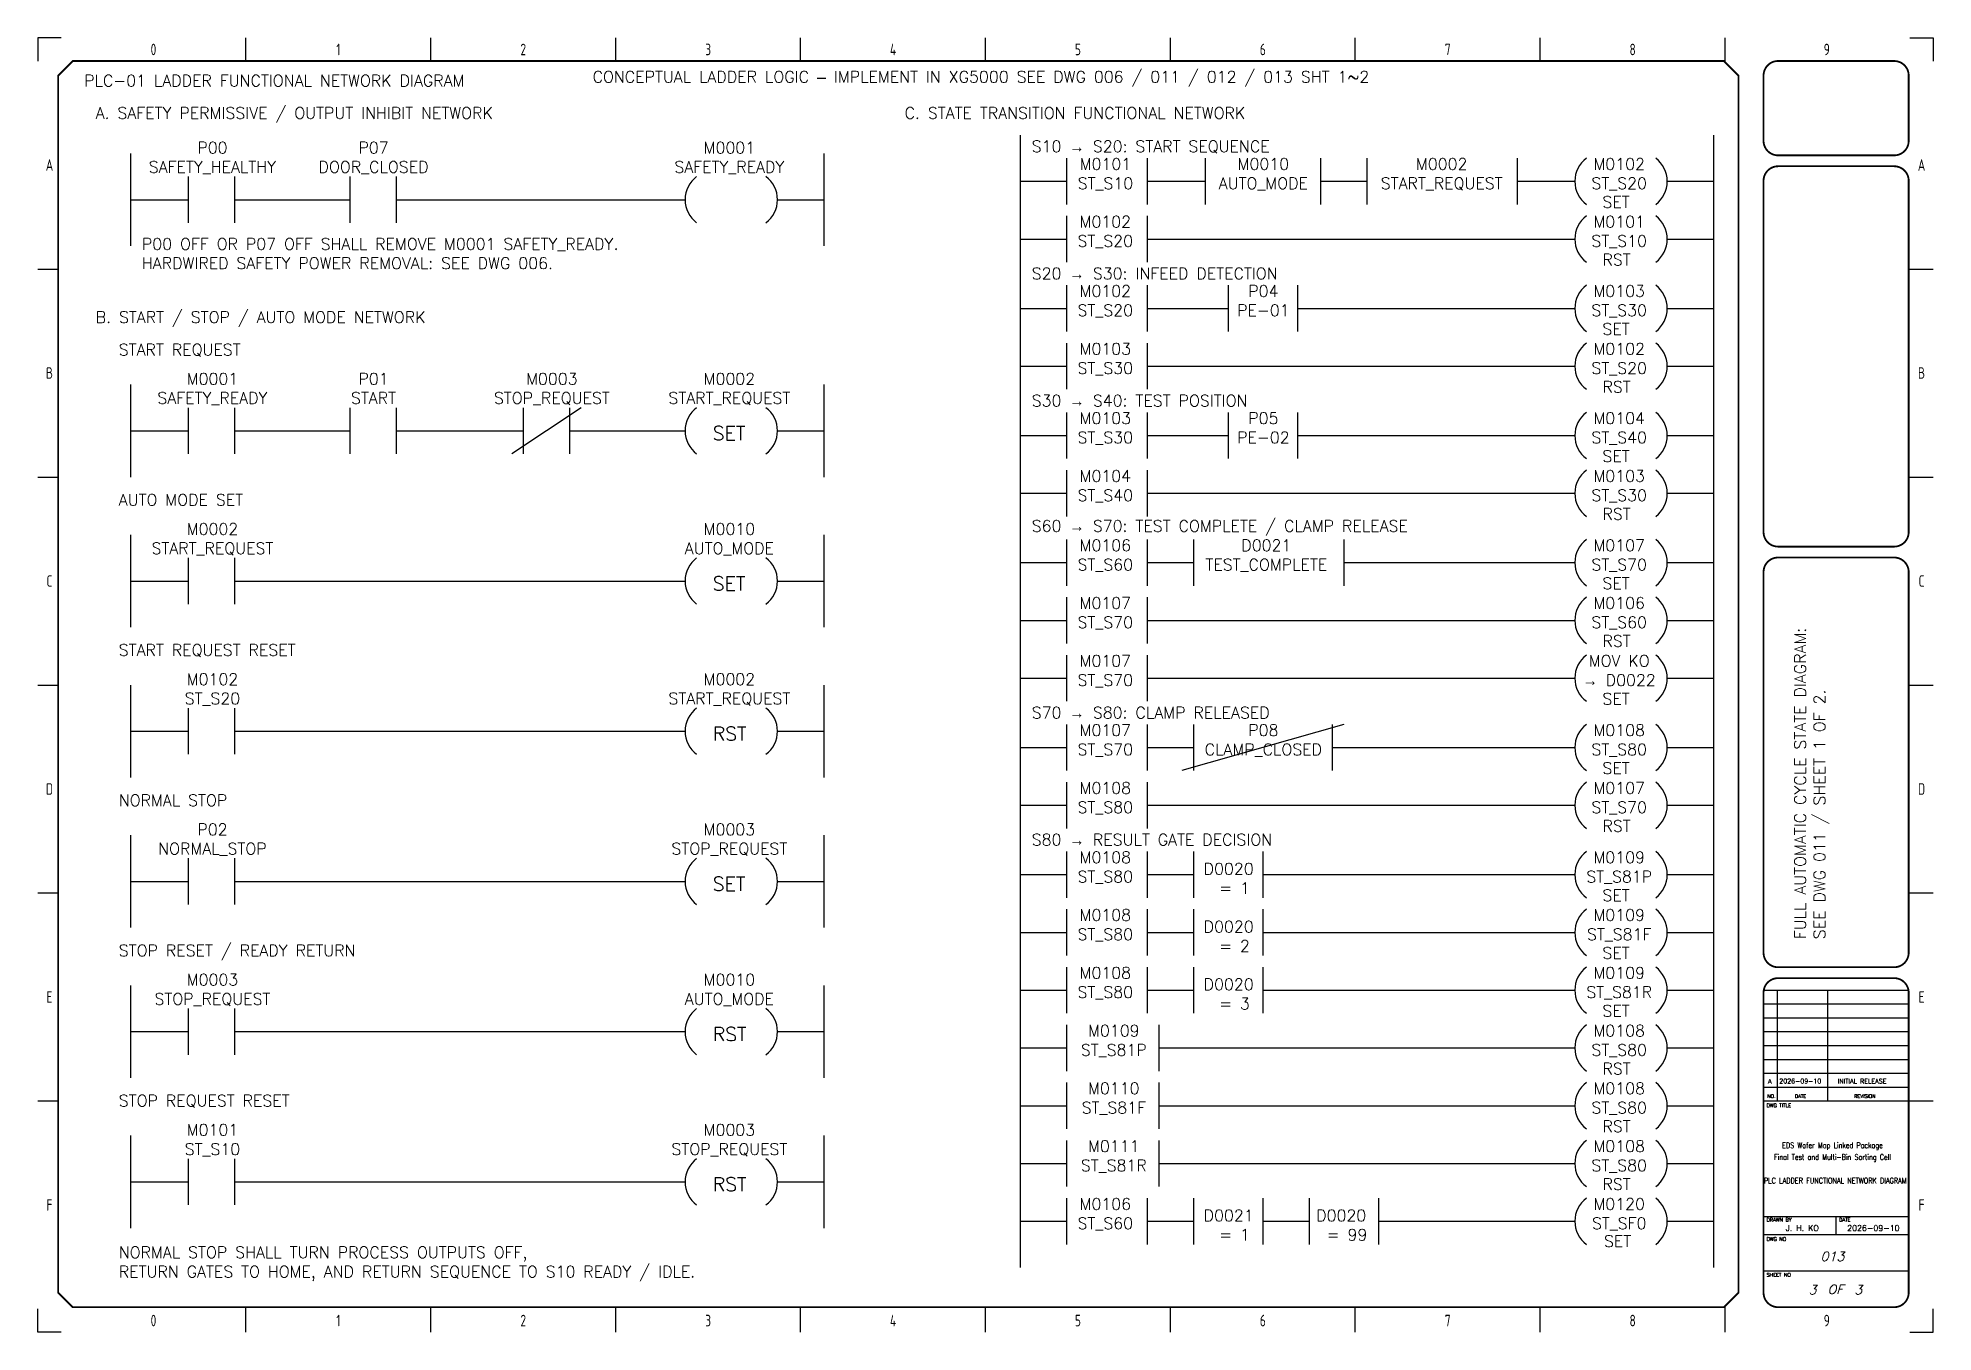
# Model space of a CAD drawing. Extents: x 5 to 415, y 5 to 285.
import ezdxf
from ezdxf.enums import TextEntityAlignment as Align

# ---------------------------------------------------------------- set-up
doc = ezdxf.new("R2010")
doc.units = 0
doc.header["$LTSCALE"] = 10
doc.linetypes.add('DASHED', pattern=[0.75, 0.5, -0.25])
for name, color, linetype, lineweight in [('CTRL-CROSSREF', 4, 'Continuous', 18), ('CTRL-INTERLOCK', 6, 'DASHED', 25), ('CTRL-TEXT', 9, 'Continuous', 18)]:
    doc.layers.add(name, color=color, linetype=linetype, lineweight=lineweight)
for name, color, linetype in [('LADDER-BLOCK', 7, 'Continuous'), ('LADDER-IO', 2, 'Continuous'), ('LADDER-STATE', 3, 'Continuous'), ('SYMS', 7, 'Continuous'), ('TEXT_NOTE', 8, 'Continuous'), ('TEXT_TITLE', 7, 'Continuous'), ('TITLE', 7, 'Continuous'), ('Title blocks', 7, 'Continuous')]:
    doc.layers.add(name, color=color, linetype=linetype)
doc.styles.add('ISO8', font='ISO8.shx', dxfattribs={"width": 0.8})
doc.styles.add('ITALIC', font='ITALIC')
doc.styles.add('ROMANS', font='romans')

# ---------------------------------------------------------------- blocks, each defined once
blk = doc.blocks.new('Title_blocks_A3')
at = {"layer": 'TITLE'}
for p, q in [((372.89, 276.86), (372.89, 259.33)), ((378.33, 79), (409.73, 79)), ((381.28, 79), (381.28, 55)), ((392.12, 79), (392.12, 55)), ((378.33, 76), (409.73, 76)), ((378.32, 73), (409.73, 73)), ((378.32, 70), (409.73, 70)), ((378.32, 67), (409.73, 67)), ((378.32, 64), (409.73, 64)), ((378.32, 61), (409.72, 61)), ((378.32, 58), (409.72, 58)), ((378.32, 55), (409.72, 55)), ((372.89, 13.53), (372.89, 37.81)), ((378.32, 30.02), (409.72, 30.02)), ((394.02, 26.1), (394.02, 30.02)), ((378.32, 26.1), (409.72, 26.1)), ((378.32, 18.24), (409.72, 18.24))]:
    blk.add_line(p, q, dxfattribs=at)
at = {"layer": 'TITLE', "const_width": 0.392}
blk.add_lwpolyline([(372.89, 13.53), (372.89, 276.86), (369.75, 280), (12.53, 280), (9.39, 276.86), (9.39, 13.53), (12.53, 10.39), (369.75, 10.39)], close=True, dxfattribs=at)
for points in [[(381.46, 280, 0.414214), (378.32, 276.86, 0.414214)], [(409.72, 276.86, 0.414214), (406.58, 280, 0.414214)], [(378.32, 262.73, 0.414214), (381.46, 259.59, 0.414214)], [(406.58, 259.59, 0.414214), (409.72, 262.73, 0.414214)], [(381.46, 257.23, 0.414214), (378.32, 254.09, 0.414214)], [(409.72, 254.09, 0.414214), (406.58, 257.23, 0.414214)], [(378.32, 178.08, 0.414214), (381.46, 174.94, 0.414214)], [(406.58, 174.94, 0.414214), (409.72, 178.08, 0.414214)], [(381.46, 172.58, 0.414214), (378.32, 169.44, 0.414214)], [(409.72, 169.44, 0.414214), (406.58, 172.58, 0.414214)], [(378.32, 87.08, 0.414214), (381.46, 83.94, 0.414214)], [(406.58, 83.94, 0.414214), (409.72, 87.08, 0.414214)], [(381.46, 81.58, 0.414214), (378.32, 78.44, 0.414214)], [(409.72, 78.44, 0.414214), (406.58, 81.58, 0.414214)], [(378.32, 13.53, 0.414214), (381.46, 10.39, 0.414214)], [(406.58, 10.39, 0.414214), (409.72, 13.53, 0.414214)]]:
    blk.add_lwpolyline(points, format="xyb", dxfattribs=at)
for points in [[(406.58, 280), (381.46, 280)], [(378.32, 276.86), (378.32, 262.73)], [(409.72, 276.86), (409.72, 262.73)], [(406.58, 259.59), (381.46, 259.59)], [(378.32, 254.09), (378.32, 178.08)], [(406.58, 257.23), (381.46, 257.23)], [(409.72, 254.09), (409.72, 178.08)], [(381.46, 174.94), (406.58, 174.94)], [(381.46, 172.58), (406.58, 172.58)], [(381.46, 83.94), (406.58, 83.94)], [(378.32, 78.44), (378.32, 13.53)], [(381.46, 81.58), (406.58, 81.58)], [(409.72, 78.44), (409.72, 13.53)], [(381.46, 10.39), (406.58, 10.39)]]:
    blk.add_lwpolyline(points, dxfattribs=at)
at = {"layer": 'TITLE', "color": 7, "const_width": 0.392}
for points in [[(378.32, 169.44), (378.32, 87.08)], [(409.72, 169.44), (409.72, 87.08)]]:
    blk.add_lwpolyline(points, dxfattribs=at)
at = {"layer": 'Title blocks', "color": 7}
for p, q in [((50, 280), (50, 285)), ((90, 280), (90, 285)), ((130, 280), (130, 285)), ((170, 280), (170, 285)), ((250, 280), (250, 285)), ((290, 280), (290, 285)), ((330, 280), (330, 285)), ((370, 280), (370, 285)), ((5, 235), (9.39, 235)), ((410, 235), (415, 235)), ((5, 190), (9.39, 190)), ((410, 190), (415, 190)), ((5, 100), (9.39, 100)), ((410, 100), (415, 100)), ((5, 55), (9.39, 55)), ((410, 55), (415, 55)), ((50, 5), (50, 10.39)), ((90, 5), (90, 10.39)), ((130, 5), (130, 10.39)), ((170, 5), (170, 10.39)), ((250, 5), (250, 10.39)), ((290, 5), (290, 10.39)), ((330, 5), (330, 10.39)), ((370, 5), (370, 10.64))]:
    blk.add_line(p, q, dxfattribs=at)
at = {"layer": 'Title blocks', "color": 2}
for p, q in [((210, 280), (210, 285)), ((5, 145), (9.39, 145)), ((410, 145), (415, 145)), ((210, 5), (210, 10.39))]:
    blk.add_line(p, q, dxfattribs=at)
at = {"layer": 'Title blocks'}
for points in [[(10, 285), (5, 285), (5, 280)], [(410, 285), (415, 285), (415, 280)], [(10, 5), (5, 5), (5, 10)], [(410, 5), (415, 5), (415, 10)]]:
    blk.add_lwpolyline(points, dxfattribs=at)
at = {"layer": 'TITLE', "color": 1, "style": 'ROMANS'}
for s, p in [('DWG TITLE', (378.97, 53.64)), ('DRAWN BY', (378.97, 28.91)), ('DATE', (394.67, 28.91)), ('DWG NO', (378.97, 24.72)), ('SHEET NO', (378.97, 17))]:
    blk.add_text(s, height=0.785, dxfattribs=at).set_placement(p)
at = {"layer": 'TITLE', "color": 1}
for s, height, style, p in [('NO.', 0.785, 'ROMANS', (380.02, 56.04)), ('DATE', 0.785, 'ROMANS', (386.32, 56.04)), ('REVISION', 0.785, 'ROMANS', (400.23, 56.04)), ('OF', 2, 'ITALIC', (393.89, 14.25))]:
    blk.add_text(s, height=height, dxfattribs=dict(at, style=style)).set_placement(p, align=Align.MIDDLE)
at = {"layer": 'TITLE', "color": 1, "style": 'ROMANS', "width": 0.8}
for tag, p in [('TITLE#1', (393.23, 44.81)), ('TITLE#2', (393.23, 42.27)), ('TITLE#3', (393.23, 39.73)), ('TITLE#4', (393.23, 37.18))]:
    blk.add_attdef(tag, text='', height=1.2, dxfattribs=at).set_placement(p, align=Align.CENTER)
at = {"layer": 'TITLE', "color": 1}
for tag, p, height, style in [('DRAWNBY', (383.14, 26.88), 1.25, 'ROMANS'), ('DATE', (396.4, 26.88), 1.25, 'ROMANS'), ('SHTS', (397.95, 13.15), 2, 'ITALIC')]:
    blk.add_attdef(tag, p, '', height=height, dxfattribs=dict(at, style=style))
at = {"layer": 'TITLE', "color": 1, "style": 'ITALIC'}
blk.add_attdef('DWG#', text='', height=2, dxfattribs=at).set_placement((393.23, 20.38), align=Align.CENTER)
blk.add_attdef('SH#', text='', height=2, dxfattribs=at).set_placement((389.77, 13.15), align=Align.RIGHT)
at = {"layer": 'TITLE', "color": 7, "flags": 9}
blk.add_attdef('WD_TB', (381.46, 10.39), '', height=1.57, dxfattribs=at)
at = {"layer": 'Title blocks', "style": 'ISO8', "width": 0.8}
for s, p in [('0', (30, 282.5)), ('1', (70, 282.5)), ('2', (110, 282.5)), ('3', (150, 282.5)), ('4', (190, 282.5)), ('5', (230, 282.5)), ('6', (270, 282.5)), ('7', (310, 282.5)), ('8', (350, 282.5)), ('9', (392, 282.5)), ('A', (7.5, 257.5)), ('A', (412.5, 257.5)), ('B', (7.5, 212.5)), ('B', (412.5, 212.5)), ('C', (7.5, 167.5)), ('C', (412.5, 167.5)), ('D', (7.5, 122.5)), ('D', (412.5, 122.5)), ('E', (7.5, 77.5)), ('E', (412.5, 77.5)), ('F', (7.5, 32.5)), ('F', (412.5, 32.5)), ('0', (30, 7.5)), ('1', (70, 7.5)), ('2', (110, 7.5)), ('3', (150, 7.5)), ('4', (190, 7.5)), ('5', (230, 7.5)), ('6', (270, 7.5)), ('7', (310, 7.5)), ('8', (350, 7.5)), ('9', (392, 7.5))]:
    blk.add_text(s, height=2.5, dxfattribs=at).set_placement(p, align=Align.MIDDLE)

msp = doc.modelspace()

# ---------------------------------------------------------------- linework, layer by layer
at = {"layer": 'LADDER-BLOCK'}
for p, q in [((217.5, 263.97), (217.5, 243.97)), ((367.5, 263.97), (367.5, 243.97)), ((25, 260), (25, 240)), ((175, 260), (175, 240)), ((227.5, 258.97), (227.5, 248.97)), ((245, 258.97), (245, 248.97)), ((257.5, 258.97), (257.5, 248.97)), ((282.5, 258.97), (282.5, 248.97)), ((292.5, 258.97), (292.5, 248.97)), ((325, 258.97), (325, 248.97)), ((37.5, 255), (37.5, 245)), ((47.5, 255), (47.5, 245)), ((72.5, 255), (72.5, 245)), ((82.5, 255), (82.5, 245)), ((217.5, 253.97), (227.5, 253.97)), ((217.5, 251.47), (217.5, 231.47)), ((245, 253.97), (257.5, 253.97)), ((282.5, 253.97), (292.5, 253.97)), ((325, 253.97), (337.5, 253.97)), ((357.5, 253.97), (367.5, 253.97)), ((367.5, 251.47), (367.5, 231.47)), ((25, 250), (37.5, 250)), ((47.5, 250), (72.5, 250)), ((82.5, 250), (120, 250)), ((120, 250), (145, 250)), ((165, 250), (175, 250)), ((227.5, 246.47), (227.5, 236.47)), ((245, 246.47), (245, 236.47)), ((217.5, 241.47), (227.5, 241.47)), ((245, 241.47), (297.5, 241.47)), ((297.5, 241.47), (337.5, 241.47)), ((357.5, 241.47), (367.5, 241.47)), ((217.5, 236.47), (217.5, 216.47)), ((367.5, 236.47), (367.5, 216.47)), ((227.5, 231.47), (227.5, 221.47)), ((245, 231.47), (245, 221.47)), ((262.5, 231.47), (262.5, 221.47)), ((277.5, 231.47), (277.5, 221.47)), ((217.5, 226.47), (227.5, 226.47)), ((245, 226.47), (262.5, 226.47)), ((277.5, 226.47), (337.5, 226.47)), ((357.5, 226.47), (367.5, 226.47)), ((217.5, 223.97), (217.5, 203.97)), ((367.5, 223.97), (367.5, 203.97)), ((227.5, 218.97), (227.5, 208.97)), ((245, 218.97), (245, 208.97)), ((217.5, 213.97), (227.5, 213.97)), ((245, 213.97), (297.5, 213.97)), ((297.5, 213.97), (337.5, 213.97)), ((357.5, 213.97), (367.5, 213.97)), ((25, 210), (25, 190)), ((175, 210), (175, 190)), ((37.5, 205), (37.5, 195)), ((47.5, 205), (47.5, 195)), ((72.5, 205), (72.5, 195)), ((82.5, 205), (82.5, 195)), ((122.5, 205), (107.5, 195)), ((110, 205), (110, 195)), ((120, 205), (120, 195)), ((217.5, 208.97), (217.5, 188.97)), ((367.5, 208.97), (367.5, 188.97)), ((227.5, 203.97), (227.5, 193.97)), ((245, 203.97), (245, 193.97)), ((262.5, 203.97), (262.5, 193.97)), ((277.5, 203.97), (277.5, 193.97)), ((25, 200), (37.5, 200)), ((47.5, 200), (72.5, 200)), ((82.5, 200), (110, 200)), ((120, 200), (145, 200)), ((165, 200), (175, 200)), ((217.5, 198.97), (227.5, 198.97)), ((245, 198.97), (262.5, 198.97)), ((277.5, 198.97), (337.5, 198.97)), ((357.5, 198.97), (367.5, 198.97)), ((217.5, 196.47), (217.5, 176.47)), ((367.5, 196.47), (367.5, 176.47)), ((227.5, 191.47), (227.5, 181.47)), ((245, 191.47), (245, 181.47)), ((217.5, 186.47), (227.5, 186.47)), ((245, 186.47), (297.5, 186.47)), ((297.5, 186.47), (337.5, 186.47)), ((357.5, 186.47), (367.5, 186.47)), ((217.5, 181.47), (217.5, 161.47)), ((367.5, 181.47), (367.5, 161.47)), ((25, 177.5), (25, 157.5)), ((175, 177.5), (175, 157.5)), ((227.5, 176.47), (227.5, 166.47)), ((245, 176.47), (245, 166.47)), ((255, 176.47), (255, 166.47)), ((287.5, 176.47), (287.5, 166.47)), ((37.5, 172.5), (37.5, 162.5)), ((47.5, 172.5), (47.5, 162.5)), ((217.5, 171.47), (227.5, 171.47)), ((217.5, 168.97), (217.5, 148.97)), ((245, 171.47), (255, 171.47)), ((287.5, 171.47), (337.5, 171.47)), ((357.5, 171.47), (367.5, 171.47)), ((367.5, 168.97), (367.5, 148.97)), ((25, 167.5), (37.5, 167.5)), ((47.5, 167.5), (105, 167.5)), ((105, 167.5), (145, 167.5)), ((165, 167.5), (175, 167.5)), ((227.5, 163.97), (227.5, 153.97)), ((245, 163.97), (245, 153.97)), ((217.5, 158.97), (227.5, 158.97)), ((217.5, 156.47), (217.5, 136.47)), ((245, 158.97), (337.5, 158.97)), ((357.5, 158.97), (367.5, 158.97)), ((367.5, 156.47), (367.5, 136.47)), ((227.5, 151.47), (227.5, 141.47)), ((245, 151.47), (245, 141.47)), ((25, 145), (25, 125)), ((175, 145), (175, 125)), ((217.5, 146.47), (227.5, 146.47)), ((245, 146.47), (337.5, 146.47)), ((357.5, 146.47), (367.5, 146.47)), ((37.5, 140), (37.5, 130)), ((47.5, 140), (47.5, 130)), ((217.5, 141.47), (217.5, 121.47)), ((367.5, 141.47), (367.5, 121.47)), ((227.5, 136.47), (227.5, 126.47)), ((245, 136.47), (245, 126.47)), ((287.5, 136.47), (252.5, 126.47)), ((255, 136.47), (255, 126.47)), ((285, 136.47), (285, 126.47)), ((25, 135), (37.5, 135)), ((47.5, 135), (105, 135)), ((105, 135), (145, 135)), ((165, 135), (175, 135)), ((217.5, 131.47), (227.5, 131.47)), ((245, 131.47), (255, 131.47)), ((285, 131.47), (337.5, 131.47)), ((357.5, 131.47), (367.5, 131.47)), ((217.5, 128.97), (217.5, 108.97)), ((367.5, 128.97), (367.5, 108.97)), ((227.5, 123.97), (227.5, 113.97)), ((245, 123.97), (245, 113.97)), ((217.5, 118.97), (227.5, 118.97)), ((245, 118.97), (337.5, 118.97)), ((357.5, 118.97), (367.5, 118.97)), ((25, 112.5), (25, 92.5)), ((175, 112.5), (175, 92.5)), ((217.5, 113.97), (217.5, 93.97)), ((367.5, 113.97), (367.5, 93.97)), ((37.5, 107.5), (37.5, 97.5)), ((47.5, 107.5), (47.5, 97.5)), ((227.5, 108.97), (227.5, 98.97)), ((245, 108.97), (245, 98.97)), ((255, 108.97), (255, 98.97)), ((270, 108.97), (270, 98.97)), ((25, 102.5), (37.5, 102.5)), ((47.5, 102.5), (105, 102.5)), ((105, 102.5), (145, 102.5)), ((165, 102.5), (175, 102.5)), ((217.5, 103.97), (227.5, 103.97)), ((245, 103.97), (255, 103.97)), ((270, 103.97), (337.5, 103.97)), ((357.5, 103.97), (367.5, 103.97)), ((217.5, 101.47), (217.5, 81.47)), ((367.5, 101.47), (367.5, 81.47)), ((227.5, 96.47), (227.5, 86.47)), ((245, 96.47), (245, 86.47)), ((255, 96.47), (255, 86.47)), ((270, 96.47), (270, 86.47)), ((217.5, 91.47), (227.5, 91.47)), ((245, 91.47), (255, 91.47)), ((270, 91.47), (337.5, 91.47)), ((357.5, 91.47), (367.5, 91.47)), ((217.5, 88.97), (217.5, 68.97)), ((367.5, 88.97), (367.5, 68.97)), ((227.5, 83.97), (227.5, 73.97)), ((245, 83.97), (245, 73.97)), ((255, 83.97), (255, 73.97)), ((270, 83.97), (270, 73.97)), ((25, 80), (25, 60)), ((175, 80), (175, 60)), ((217.5, 78.97), (227.5, 78.97)), ((245, 78.97), (255, 78.97)), ((270, 78.97), (337.5, 78.97)), ((357.5, 78.97), (367.5, 78.97)), ((37.5, 75), (37.5, 65)), ((47.5, 75), (47.5, 65)), ((217.5, 76.47), (217.5, 56.47)), ((367.5, 76.47), (367.5, 56.47)), ((25, 70), (37.5, 70)), ((47.5, 70), (105, 70)), ((105, 70), (145, 70)), ((165, 70), (175, 70)), ((227.5, 71.47), (227.5, 61.47)), ((247.5, 71.47), (247.5, 61.47)), ((217.5, 66.47), (227.5, 66.47)), ((247.5, 66.47), (337.5, 66.47)), ((357.5, 66.47), (367.5, 66.47)), ((217.5, 61.47), (217.5, 41.47)), ((227.5, 58.97), (227.5, 48.97)), ((247.5, 58.97), (247.5, 48.97)), ((367.5, 61.47), (367.5, 41.47)), ((217.5, 53.97), (227.5, 53.97)), ((247.5, 53.97), (337.5, 53.97)), ((357.5, 53.97), (367.5, 53.97)), ((217.5, 51.47), (217.5, 31.47)), ((367.5, 51.47), (367.5, 31.47)), ((25, 47.5), (25, 27.5)), ((175, 47.5), (175, 27.5)), ((227.5, 46.47), (227.5, 36.47)), ((247.5, 46.47), (247.5, 36.47)), ((37.5, 42.5), (37.5, 32.5)), ((47.5, 42.5), (47.5, 32.5)), ((217.5, 41.47), (227.5, 41.47)), ((247.5, 41.47), (337.5, 41.47)), ((357.5, 41.47), (367.5, 41.47)), ((25, 37.5), (37.5, 37.5)), ((47.5, 37.5), (105, 37.5)), ((105, 37.5), (145, 37.5)), ((165, 37.5), (175, 37.5)), ((217.5, 38.97), (217.5, 18.97)), ((367.5, 38.97), (367.5, 18.97)), ((227.5, 33.97), (227.5, 23.97)), ((245, 33.97), (245, 23.97)), ((255, 33.97), (255, 23.97)), ((270, 33.97), (270, 23.97)), ((280, 33.97), (280, 23.97)), ((295, 33.97), (295, 23.97)), ((217.5, 28.97), (227.5, 28.97)), ((245, 28.97), (255, 28.97)), ((270, 28.97), (280, 28.97)), ((295, 28.97), (337.5, 28.97)), ((357.5, 28.97), (367.5, 28.97))]:
    msp.add_line(p, q, dxfattribs=at)
for centre, start, end in [((343.75, 253.97), 126.8699, 233.1301), ((351.25, 253.97), 306.8699, 53.1301), ((151.25, 250), 126.8699, 233.1301), ((158.75, 250), 306.8699, 53.1301), ((343.75, 241.47), 126.8699, 233.1301), ((351.25, 241.47), 306.8699, 53.1301), ((343.75, 226.47), 126.8699, 233.1301), ((351.25, 226.47), 306.8699, 53.1301), ((343.75, 213.97), 126.8699, 233.1301), ((351.25, 213.97), 306.8699, 53.1301), ((151.25, 200), 126.8699, 233.1301), ((158.75, 200), 306.8699, 53.1301), ((343.75, 198.97), 126.8699, 233.1301), ((351.25, 198.97), 306.8699, 53.1301), ((343.75, 186.47), 126.8699, 233.1301), ((351.25, 186.47), 306.8699, 53.1301), ((343.75, 171.47), 126.8699, 233.1301), ((351.25, 171.47), 306.8699, 53.1301), ((151.25, 167.5), 126.8699, 233.1301), ((158.75, 167.5), 306.8699, 53.1301), ((343.75, 158.97), 126.8699, 233.1301), ((351.25, 158.97), 306.8699, 53.1301), ((343.75, 146.47), 126.8699, 233.1301), ((351.25, 146.47), 306.8699, 53.1301), ((151.25, 135), 126.8699, 233.1301), ((158.75, 135), 306.8699, 53.1301), ((343.75, 131.47), 126.8699, 233.1301), ((351.25, 131.47), 306.8699, 53.1301), ((343.75, 118.97), 126.8699, 233.1301), ((351.25, 118.97), 306.8699, 53.1301), ((151.25, 102.5), 126.8699, 233.1301), ((158.75, 102.5), 306.8699, 53.1301), ((343.75, 103.97), 126.8699, 233.1301), ((351.25, 103.97), 306.8699, 53.1301), ((343.75, 91.47), 126.8699, 233.1301), ((351.25, 91.47), 306.8699, 53.1301), ((343.75, 78.97), 126.8699, 233.1301), ((351.25, 78.97), 306.8699, 53.1301), ((151.25, 70), 126.8699, 233.1301), ((158.75, 70), 306.8699, 53.1301), ((343.75, 66.47), 126.8699, 233.1301), ((351.25, 66.47), 306.8699, 53.1301), ((343.75, 53.97), 126.8699, 233.1301), ((351.25, 53.97), 306.8699, 53.1301), ((343.75, 41.47), 126.8699, 233.1301), ((351.25, 41.47), 306.8699, 53.1301), ((151.25, 37.5), 126.8699, 233.1301), ((158.75, 37.5), 306.8699, 53.1301), ((343.75, 28.97), 126.8699, 233.1301), ((351.25, 28.97), 306.8699, 53.1301)]:
    msp.add_arc(centre, 6.25, start, end, dxfattribs=at)

# ---------------------------------------------------------------- block references
at = {"layer": 'SYMS'}
ref = msp.add_blockref('Title_blocks_A3', (0, 0), dxfattribs=at)
ref.add_attrib('TITLE#1', 'EDS Wafer Map Linked Package', dxfattribs={"layer": 'TITLE', "color": 1, "height": 1.2, "style": 'ROMANS', "width": 0.8}).set_placement((393.23, 44.81), align=Align.CENTER)
ref.add_attrib('DATE', '2026-09-10', (396.4, 26.88), dxfattribs={"layer": 'TITLE', "color": 1, "height": 1.25, "style": 'ROMANS'})
ref.add_attrib('DRAWNBY', 'J. H. KO', (383.14, 26.88), dxfattribs={"layer": 'TITLE', "color": 1, "height": 1.25, "style": 'ROMANS'})
ref.add_attrib('SH#', '3', dxfattribs={"layer": 'TITLE', "color": 1, "height": 2, "style": 'ITALIC'}).set_placement((389.77, 13.15), align=Align.RIGHT)
ref.add_attrib('TITLE#2', 'Final Test and Multi-Bin Sorting Cell', dxfattribs={"layer": 'TITLE', "color": 1, "height": 1.2, "style": 'ROMANS', "width": 0.8}).set_placement((393.23, 42.27), align=Align.CENTER)
ref.add_attrib('TITLE#4', 'PLC LADDER FUNCTIONAL NETWORK DIAGRAM', dxfattribs={"layer": 'TITLE', "color": 1, "height": 1.2, "style": 'ROMANS', "width": 0.7}).set_placement((393.84, 37.18), align=Align.CENTER)
ref.add_attrib('DWG#', '013', dxfattribs={"layer": 'TITLE', "color": 1, "height": 2, "style": 'ITALIC'}).set_placement((393.23, 20.38), align=Align.CENTER)
ref.add_attrib('SHTS', '3', (397.95, 13.15), dxfattribs={"layer": 'TITLE', "color": 1, "height": 2, "style": 'ITALIC'})

# ---------------------------------------------------------------- texts
at = {"layer": 'CTRL-CROSSREF', "insert": (385, 90), "char_height": 2.5, "width": 87.5, "attachment_point": 1, "rotation": 90}
msp.add_mtext('{\\Fromans|c0;FULL AUTOMATIC CYCLE STATE DIAGRAM:^JSEE DWG 011 / SHEET 1 OF 2.}', dxfattribs=at)
at = {"layer": 'CTRL-INTERLOCK', "insert": (27.5, 241.67), "char_height": 2.5, "width": 235.5862, "attachment_point": 1}
msp.add_mtext('{\\Fromans|c0;P00 OFF OR P07 OFF SHALL REMOVE M0001 SAFETY_READY.\\Fromans|c129;\\P\\Fromans|c0;HARDWIRED SAFETY POWER REMOVAL: SEE DWG 006.}', dxfattribs=at)
at = {"layer": 'CTRL-TEXT', "char_height": 2.5, "attachment_point": 1, "style": 'ROMANS'}
for s, insert, width in [('{\\Fromans|c0;PLC-01 LADDER FUNCTIONAL NETWORK DIAGRAM}', (15, 277), 99.0664), ('A. SAFETY PERMISSIVE / OUTPUT INHIBIT NETWORK', (17.5, 270), 112.875)]:
    msp.add_mtext(s, dxfattribs=dict(at, insert=insert, width=width))
at = {"layer": 'CTRL-TEXT', "char_height": 2.5, "attachment_point": 1}
for s, insert, width in [('{\\Fromans|c0;C. \\Fromans|c129;STATE TRANSITION FUNCTIONAL NETWORK}', (192.5, 270), 108.675), ('{\\Fromans|c129;S10 \\fGulim|b0|i0|c129|p50;→  \\Fromans|c129;S20: START SEQUENCE}', (220, 262.77), 62.7235), ('{\\Fromans|c129;S20 \\fGulim|b0|i0|c129|p50;→  \\Fromans|c129;S30: INFEED DETECTION}', (220, 235.27), 89.25), ('{\\Fromans|c0;B. \\Fromans|c129;START\\Fromans|c0; / \\Fromans|c129;STOP \\Fromans|c0;/ \\Fromans|c129;AUTO MODE NETWORK}', (17.5, 225.83), 89.25), ('{\\Fromans|c129;START REQUEST}', (22.5, 218.81), 89.25), ('{\\Fromans|c129;S30 \\fGulim|b0|i0|c129|p50;→  \\Fromans|c129;S40: TEST POSITION}', (220, 207.77), 89.25), ('{\\Fromans|c129;AUTO MODE SET}', (22.5, 186.31), 76.75), ('{\\Fromans|c129;S60 \\fGulim|b0|i0|c129|p50;→  \\Fromans|c129;S70: TEST COMPLETE / CLAMP RELEASE}', (220, 180.67), 101.0493), ('{\\Fromans|c129;START REQUEST RESET}', (22.5, 153.81), 76.75), ('{\\Fromans|c129;S70 \\fGulim|b0|i0|c129|p50;→  \\Fromans|c129;S80: CLAMP RELEASED}', (220, 140.27), 101.0493), ('{\\Fromans|c129;NORMAL STOP}', (22.5, 121.31), 76.75), ('{\\Fromans|c129;S80 \\fGulim|b0|i0|c129|p50;→  \\Fromans|c129;RESULT GATE DECISION}', (220, 112.77), 101.0493), ('{\\Fromans|c129;STOP RESET / READY RETURN}', (22.5, 88.81), 76.75), ('{\\Fromans|c129;STOP REQUEST RESET}', (22.5, 56.31), 76.75)]:
    msp.add_mtext(s, dxfattribs=dict(at, insert=insert, width=width))
at = {"layer": 'LADDER-BLOCK', "attachment_point": 1}
for s, insert, char_height in [('{\\Fromans|c129;SET}', (343.48, 250.75), 2.5), ('{\\Fromans|c129;RST}', (343.48, 238.25), 2.5), ('{\\Fromans|c129;SET}', (343.48, 223.25), 2.5), ('{\\Fromans|c129;RST}', (343.48, 210.75), 2.5), ('{\\Fromans|c129;SET}', (150.98, 200.98), 3), ('{\\Fromans|c129;SET}', (343.48, 195.75), 2.5), ('{\\Fromans|c129;RST}', (343.48, 183.25), 2.5), ('{\\Fromans|c129;SET}', (150.98, 168.48), 3), ('{\\Fromans|c129;SET}', (343.48, 168.25), 2.5), ('{\\Fromans|c129;RST}', (343.48, 155.75), 2.5), ('{\\Fromans|c129;SET}', (343.48, 143.25), 2.5), ('{\\Fromans|c129;RST}', (150.98, 135.98), 3), ('{\\Fromans|c129;SET}', (343.48, 128.25), 2.5), ('{\\Fromans|c129;RST}', (343.48, 115.75), 2.5), ('{\\Fromans|c129;SET}', (150.98, 103.48), 3), ('{\\Fromans|c129;SET}', (343.48, 100.75), 2.5), ('{\\Fromans|c129;SET}', (343.48, 88.25), 2.5), ('{\\Fromans|c129;SET}', (343.48, 75.75), 2.5), ('{\\Fromans|c129;RST}', (150.98, 70.98), 3), ('{\\Fromans|c129;RST}', (343.48, 63.25), 2.5), ('{\\Fromans|c129;RST}', (343.48, 50.75), 2.5), ('{\\Fromans|c129;RST}', (150.98, 38.48), 3), ('{\\Fromans|c129;RST}', (343.48, 38.25), 2.5), ('{\\Fromans|c129;SET}', (343.79, 25.92), 2.5)]:
    msp.add_mtext_dynamic_manual_height_columns(s, width=10, gutter_width=12.5, heights=[0], dxfattribs=dict(at, insert=insert, char_height=char_height))
at = {"layer": 'LADDER-IO', "char_height": 2.5, "attachment_point": 1}
for s, insert in [('\\pxqc;{\\Fromans|c0;P00\\Fromans|c129;\\P\\Fromans|c0;SAFETY_HEALTHY}', (25, 262.5)), ('\\pxqc;{\\Fromans|c129;P02\\PNORMAL_STOP}', (25, 115))]:
    msp.add_mtext_dynamic_manual_height_columns(s, width=35.5269, gutter_width=12.5, heights=[7.55], dxfattribs=dict(at, insert=insert))
at = {"layer": 'LADDER-IO', "char_height": 2.5, "width": 30.2198, "attachment_point": 1}
for s, insert in [('\\pxqc;{\\Fromans|c0;P07\\PDOOR_CLOSED}', (62.5, 262.5)), ('\\pxqc;{\\Fromans|c129;P04\\PPE-01}', (255, 231.47)), ('\\pxqc;{\\Fromans|c0;P0\\Fromans|c129;1\\Fromans|c0;\\P\\Fromans|c129;START}', (62.5, 212.5)), ('\\pxqc;{\\Fromans|c129;P05\\PPE-02}', (255, 203.97)), ('\\pxqc;{\\Fromans|c129;D0021\\PTEST_COMPLETE}', (255.65, 176.47)), ('\\pxqc;{\\Fromans|c129;P08\\PCLAMP_CLOSED}', (255, 136.47)), ('\\pxqc;{\\Fromans|c129;D0020\\P\\pi-3,l4,t4;=^I1}', (247.5, 106.47)), ('\\pxqc;{\\Fromans|c129;D0020\\P\\pi-3,l4,t4;=^I2}', (247.5, 93.97)), ('\\pxqc;{\\Fromans|c129;D0020\\P\\pi-3,l4,t4;=^I3}', (247.5, 81.47)), ('\\pxqc;{\\Fromans|c129;D0021\\P\\pi-3,l4,t4;=^I1}', (247.5, 31.47)), ('\\pxqc;{\\Fromans|c129;D0020\\P\\pi-3,l4,t4;=^I99}', (271.85, 31.47))]:
    msp.add_mtext(s, dxfattribs=dict(at, insert=insert))
at = {"layer": 'LADDER-STATE', "char_height": 2.5, "attachment_point": 1}
for s, insert, width in [('\\pxqc;{\\Fromans|c0;M0001\\Fromans|c129;\\P\\Fromans|c0;SAFETY_READY}', (132.5, 262.5), 44.1875), ('\\pxqc;{\\Fromans|c129;M0010\\PAUTO_MODE}', (255, 258.97), 30.2198), ('\\pxqc;{\\Fromans|c129;M0002\\PSTART_REQUEST}', (285, 258.97), 47.3822), ('\\pxqc;{\\Fromans|c129;M0102\\PST_S20}', (325, 258.97), 44.1875), ('\\pxqc;{\\Fromans|c129;M0101\\PST_S10}', (325, 246.47), 44.1875), ('\\pxqc;{\\Fromans|c129;M0103\\PST_S30}', (325, 231.47), 44.1875), ('\\pxqc;{\\Fromans|c129;M0102\\PST_S20}', (325, 218.97), 44.1875), ('\\pxqc;{\\Fromans|c0;M0\\Fromans|c129;003\\PSTOP_REQUEST}', (92.5, 212.5), 47.3822), ('\\pxqc;{\\Fromans|c0;M000\\Fromans|c129;2\\PSTART_REQUEST}', (132.5, 212.5), 44.1875), ('\\pxqc;{\\Fromans|c129;M0104\\PST_S40}', (325, 203.97), 44.1875), ('\\pxqc;{\\Fromans|c129;M0103\\PST_S30}', (325, 191.47), 44.1875), ('\\pxqc;{\\Fromans|c0;M00\\Fromans|c129;10\\PAUTO_MODE}', (132.5, 180), 44.1875), ('\\pxqc;{\\Fromans|c129;M0107\\PST_S70}', (325, 176.47), 44.1875), ('\\pxqc;{\\Fromans|c129;M0106\\PST_S60}', (325, 163.97), 44.1875), ('\\pxqc;{\\Fromans|c129;MOV KO\\P\\fGulim|b0|i0|c129|p50;→\\Fromans|c129; D0022}', (325, 151.47), 44.1875), ('\\pxqc;{\\Fromans|c129;M0002\\PSTART_REQUEST}', (132.5, 147.5), 44.1875), ('\\pxqc;{\\Fromans|c129;M0108\\PST_S80}', (325, 136.47), 44.1875), ('\\pxqc;{\\Fromans|c129;M0107\\PST_S70}', (325, 123.97), 44.1875), ('\\pxqc;{\\Fromans|c0;M000\\Fromans|c129;3\\PSTOP_REQUEST}', (132.5, 115), 44.1875), ('\\pxqc;{\\Fromans|c129;M0109\\PST_S81P}', (325, 108.97), 44.1875), ('\\pxqc;{\\Fromans|c129;M0109\\PST_S81F}', (325, 96.47), 44.1875), ('\\pxqc;{\\Fromans|c0;M00\\Fromans|c129;10\\PAUTO_MODE}', (132.5, 82.5), 44.1875), ('\\pxqc;{\\Fromans|c129;M0109\\PST_S81R}', (325, 83.97), 44.1875), ('\\pxqc;{\\Fromans|c129;M0108\\PST_S80}', (325, 71.47), 44.1875), ('\\pxqc;{\\Fromans|c129;M0108\\PST_S80}', (325, 58.97), 44.1875), ('\\pxqc;{\\Fromans|c129;M0003\\PSTOP_REQUEST}', (132.5, 50), 44.1875), ('\\pxqc;{\\Fromans|c129;M0108\\PST_S80}', (325, 46.47), 44.1875), ('\\pxqc;{\\Fromans|c129;M0120\\PST_SF0}', (325, 33.97), 44.1875)]:
    msp.add_mtext(s, dxfattribs=dict(at, insert=insert, width=width))
for s, width, insert in [('\\pxqc;{\\Fromans|c129;M0101\\PST_S10}', 31.8946, (220, 258.97)), ('\\pxqc;{\\Fromans|c129;M0102\\PST_S20}', 35.5269, (218.15, 246.47)), ('\\pxqc;{\\Fromans|c129;M0102\\PST_S20}', 35.5269, (218.15, 231.47)), ('\\pxqc;{\\Fromans|c129;M0103\\PST_S30}', 35.5269, (218.15, 218.97)), ('\\pxqc;{\\Fromans|c129;M0001\\P\\Fromans|c0;SAFETY_\\Fromans|c129;READY}', 35.5269, (25, 212.5)), ('\\pxqc;{\\Fromans|c129;M0103\\PST_S30}', 35.5269, (218.15, 203.97)), ('\\pxqc;{\\Fromans|c129;M0104\\PST_S40}', 35.5269, (218.15, 191.47)), ('\\pxqc;{\\Fromans|c129;M0002\\PSTART_REQUEST}', 35.5269, (25, 180)), ('\\pxqc;{\\Fromans|c129;M0106\\PST_S60}', 35.5269, (218.15, 176.47)), ('\\pxqc;{\\Fromans|c129;M0107\\PST_S70}', 35.5269, (218.15, 163.97)), ('\\pxqc;{\\Fromans|c129;M0107\\PST_S70}', 35.5269, (218.15, 151.47)), ('\\pxqc;{\\Fromans|c129;M0102\\PST_S20}', 35.5269, (25, 147.5)), ('\\pxqc;{\\Fromans|c129;M0107\\PST_S70}', 35.5269, (218.15, 136.47)), ('\\pxqc;{\\Fromans|c129;M0108\\PST_S80}', 35.5269, (218.15, 123.97)), ('\\pxqc;{\\Fromans|c129;M0108\\PST_S80}', 35.5269, (218.15, 108.97)), ('\\pxqc;{\\Fromans|c129;M0108\\PST_S80}', 35.5269, (218.15, 96.47)), ('\\pxqc;{\\Fromans|c129;M0003\\PSTOP_REQUEST}', 35.5269, (25, 82.5)), ('\\pxqc;{\\Fromans|c129;M0108\\PST_S80}', 35.5269, (218.15, 83.97)), ('\\pxqc;{\\Fromans|c129;M0109\\PST_S81P}', 35.5269, (220, 71.47)), ('\\pxqc;{\\Fromans|c129;M0110\\PST_S81F}', 35.5269, (220, 58.97)), ('\\pxqc;{\\Fromans|c129;M0101\\PST_S10}', 35.5269, (25, 50)), ('\\pxqc;{\\Fromans|c129;M0111\\PST_S81R}', 35.5269, (220, 46.47)), ('\\pxqc;{\\Fromans|c129;M0106\\PST_S60}', 35.5269, (218.15, 33.97))]:
    msp.add_mtext_dynamic_manual_height_columns(s, width=width, gutter_width=12.5, heights=[7.55], dxfattribs=dict(at, insert=insert))
at = {"layer": 'TEXT_NOTE', "insert": (125, 277.83), "char_height": 2.5, "width": 200.9463, "attachment_point": 1, "style": 'ROMANS'}
msp.add_mtext('{\\Fromans|c0;CONCEPTUAL LADDER LOGIC \\fArial|b0|i0|c0|p34;–\\Fromans|c0; IMPLEMENT IN XG5000\\Fromans|c129; \\Fromans|c0;SEE DWG 006 / 011 / 012 / 013 SHT 1~2}', dxfattribs=at)
at = {"layer": 'TEXT_NOTE', "insert": (22.5, 23.5), "char_height": 2.5, "width": 187.95, "attachment_point": 1}
msp.add_mtext('{\\Fromans|c0;NORMAL STOP SHALL TURN PROCESS OUTPUTS OFF,^JRETURN GATES TO HOME, AND RETURN SEQUENCE TO S10 READY / IDLE.}', dxfattribs=at)
at = {"layer": 'TEXT_TITLE', "char_height": 1, "attachment_point": 1}
for s, width, heights, insert in [('{\\Fromans|c0;A}', 0.7655, [0], (379.3, 59.75)), ('{\\Fromans|c129;2026-09-10}', 0.7655, [0], (381.72, 59.82)), ('{\\Fromans|c129;INITIAL RELEASE}', 12.6659, [1.71], (394.37, 59.79))]:
    msp.add_mtext_dynamic_manual_height_columns(s, width=width, gutter_width=12.5, heights=heights, dxfattribs=dict(at, insert=insert))

doc.saveas('drawing.dxf')
